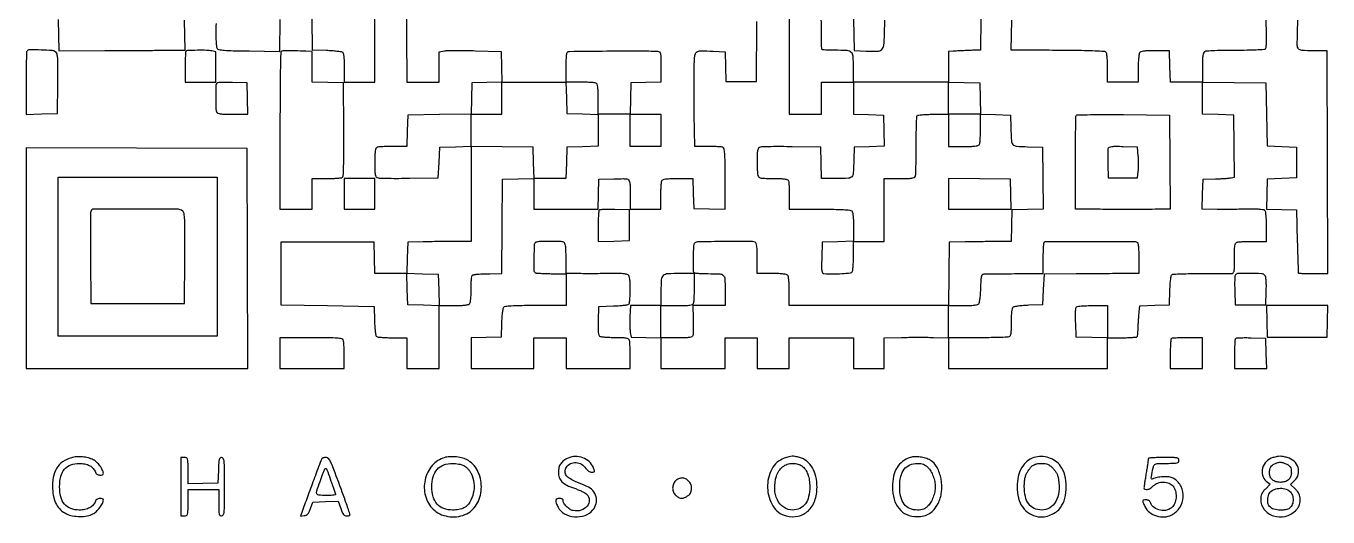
# Model space of a CAD drawing. Extents: x 179 to 1071, y 112 to 1107.
# Drawn here: x 179 to 1071, y 112 to 448 of the extents above; entities that cross this region are included whole.
import ezdxf

# ---------------------------------------------------------------- set-up
doc = ezdxf.new("R2010")
doc.units = 0

msp = doc.modelspace()

# ---------------------------------------------------------------- linework, layer by layer
for points in [[(1028.5, 452.5), (1028.789648, 443.089648, -0.009807), (1028.830999, 439.383588, -0.014489), (1028.709317, 436.134328, -0.010478), (1028.477684, 433.48972, -0.170905), (1028.098579, 432.698579, -0.182987), (1027.175234, 432.282436, -0.003708), (1021.988374, 432.001854, -0.007832), (1015.625477, 431.804784, -0.004265), (1007.808932, 431.751878, 0.00449), (1000.283493, 431.697552, 0.006558), (993.657936, 431.503262, 0.003475), (988.075152, 431.227344, 0.108246), (986.75, 430.857762, 0.157393), (985.835999, 429.916928, 0.074994), (985.31719, 428.291722, 0.034302), (985.061, 425.475379, 0.005535), (985, 419.964816), (985, 410), (974.033832, 410), (963.067663, 410), (962.783832, 420.75), (962.5, 431.5), (952.712919, 431.5, 0.00665), (947.739107, 431.433843, 0.028066), (944.767521, 431.187479, 0.048144), (942.919948, 430.74503, 0.170654), (941.978232, 430, 0.109035), (941.605034, 428.965489, 0.009918), (941.304487, 426.223437, 0.012476), (941.090353, 422.902151, 0.009445), (941.015313, 419.25), (941, 410), (930.5, 410), (920, 410), (920, 419.940983, 0.007587), (919.930843, 424.498597, 0.021357), (919.698219, 427.677283, 0.025729), (919.330486, 429.856029, 0.19692), (918.75, 430.690983, 0.131568), (917.729906, 431.020878, 0.002058), (911.551563, 431.311663, 0.005306), (904.330352, 431.544999, 0.00347), (896, 431.667868, -0.000007), (887.014286, 431.738161, -0.000007), (877.794411, 431.810551, -0.000007), (869.587156, 431.875217, -0.000023), (864.215017, 431.917868), (853.930034, 432), (854.215017, 442.25), (854.5, 452.5)], [(702, 497.027706), (702, 442.513853), (702, 388), (713, 388), (724, 388), (724, 399), (724, 410), (735, 410), (746, 410), (746, 399.034983), (746, 388.069966), (756.25, 387.784983), (766.5, 387.5), (766.783473, 376.785353), (767.066946, 366.070705), (756.783473, 365.785353), (746.5, 365.5), (746.24922, 357, -0.00791), (745.830143, 347.758299, -0.169892), (744.78796, 345.277454, -0.200091), (742.47786, 344.185518, -0.011647), (734.51478, 344), (724.067663, 344), (723.783832, 354.75), (723.5, 365.5), (704, 365.783711, 0.002788), (696.365834, 365.85221, 0.003942), (689.567187, 365.821708, 0.002293), (683.840683, 365.724598, 0.054895), (682.25, 365.514659, 0.130781), (680.989644, 364.824506, 0.150417), (680.320964, 363.632223, 0.04912), (680.050146, 361.274684, 0.004053), (680, 355.087937, 0.005765), (680.060638, 349.828545, 0.031694), (680.305418, 347.003282, 0.065386), (680.772602, 345.380901, 0.201), (681.581787, 344.606989, 0.070701), (682.623534, 344.368294, 0.006434), (685.287222, 344.178303, 0.008233), (688.484808, 344.044336, 0.006352), (691.974799, 344, -0.006824), (696.605148, 343.936805, -0.03479), (699.167248, 343.687898, -0.070258), (700.656877, 343.216173, -0.191652), (701.393011, 342.418213, -0.070946), (701.631778, 341.373807, -0.006338), (701.821697, 338.68135, -0.008159), (701.955669, 335.449196, -0.006277), (702, 331.918213), (702, 323), (722.8, 323, -0.003169), (732.593081, 322.937931, -0.010454), (739.045513, 322.721154, -0.00933), (743.538104, 322.391927, -0.175156), (744.8, 321.8, -0.150842), (745.32772, 320.800954, -0.01939), (745.688563, 318.376818, -0.018512), (745.925628, 315.088767, -0.008739), (746, 310.833832), (746, 301.067663), (735.25, 300.783832), (724.5, 300.5), (724.216168, 289.75, 0.003787), (724.096428, 283.38925, 0.03711), (724.265201, 280.711219, 0.117919), (724.770434, 279.415829, 0.228032), (725.716168, 278.879639, 0.018888), (731.670336, 278.70335, 0.015344), (738.050698, 278.95141, 0.00813), (743.904989, 279.454965, 0.229704), (745.166069, 280.234465, 0.115966), (745.484271, 281.149452, 0.007401), (745.737902, 283.992312, 0.010529), (745.920319, 287.423008, 0.007624), (745.984687, 291.25), (746, 301), (756.5, 301), (767, 301), (767, 322.5), (767, 344), (777.393011, 344, 0.005548), (782.847127, 344.060521, 0.028856), (785.845765, 344.300585, 0.056089), (787.591489, 344.745678, 0.213844), (788.369202, 345.519741, 0.083016), (788.603245, 346.66985, 0.001854), (788.781072, 352.332118, 0.00414), (788.910111, 358.979916, 0.002782), (788.952381, 366.576708, -0.002787), (788.994503, 374.133165, -0.004325), (789.123586, 380.65189, -0.00141), (789.299584, 386.278283, -0.130606), (789.535207, 387.056967, -0.229468), (790.126712, 387.432853, -0.007408), (793.013867, 387.722984, -0.012896), (796.515436, 387.931742, -0.00844), (800.559017, 388), (811, 388), (811, 377), (811, 366), (821.393011, 366, 0.005351), (826.960143, 366.059586, 0.030363), (829.913621, 366.30265, 0.063068), (831.601595, 366.76761, 0.205218), (832.393011, 367.581787, 0.072102), (832.632129, 368.638915, 0.005887), (832.821697, 371.475801, 0.007809), (832.955696, 374.880803, 0.005929), (833, 378.616771), (833, 388.069966), (843.25, 387.784983), (853.5, 387.5), (853.75078, 379, 0.008001), (854.167162, 369.85434, 0.165236), (855.196667, 367.34273, 0.196929), (857.49116, 366.190479, 0.012174), (865.2603, 365.784869), (875.5, 365.5), (875.769789, 344.284032), (876.039577, 323.068065), (865.269789, 322.784032), (854.5, 322.5), (854.216168, 311.75), (853.932337, 301), (843.716168, 300.878498, -0.000018), (839.011865, 300.822715, -0.00001), (833.269749, 300.754941, -0.00001), (827.453221, 300.686515, -0.000016), (822.5, 300.628498), (811.5, 300.5), (811.230498, 278.75), (810.960995, 257), (756.480498, 257), (702, 257), (702, 266.8, 0.008695), (701.925705, 271.071747, 0.018472), (701.688776, 274.369558, 0.019349), (701.328068, 276.799696, 0.150969), (700.8, 277.8, 0.150969), (699.799696, 278.328068, 0.019349), (697.369558, 278.688776, 0.018472), (694.071747, 278.925705, 0.008695), (689.8, 279), (680, 279), (680, 289.393011, 0.005894), (679.937944, 294.656777, 0.026449), (679.702639, 297.728154, 0.045414), (679.288247, 299.580275, 0.227168), (678.577112, 300.332036, 0.092529), (675.01822, 300.986539, 0.002049), (657.466659, 300.867946, 0.001242), (639.366732, 300.626522, 0.17086), (637.361013, 299.884651, 0.209915), (636.372278, 297.910157, 0.008129), (636.08709, 289.567723, 0.007343), (636.059945, 281.158806, 0.256877), (636.995832, 279.502576, 0.115942), (637.716446, 279.261593, 0.006322), (640.1163, 279.071063, 0.009555), (643.003022, 278.933918, 0.006813), (646.239128, 278.88622, -0.009912), (654.460449, 278.714086, -0.184917), (656.799937, 277.707102, -0.191219), (657.829, 275.407416, -0.01072), (658, 267.432612), (658, 257), (646.939812, 257), (635.879624, 257), (636.005865, 248.25, -0.001027), (636.04936, 244.734939, -0.001212), (636.07562, 241.409375, -0.001058), (636.085045, 238.601305, -0.007648), (636.066053, 237.25, -0.15749), (635.614629, 235.980962, -0.180944), (634.529323, 235.302638, -0.047129), (632.101853, 235.043371, -0.003053), (625, 235), (614, 235), (614, 246), (614, 257), (624.893011, 257, 0.005003), (630.756842, 257.058671, 0.029178), (633.833669, 257.300233, 0.06089), (635.585285, 257.763049, 0.209079), (636.393011, 258.581787, 0.07203), (636.632106, 259.638111, 0.005915), (636.821697, 262.465525, 0.007831), (636.955695, 265.859224, 0.005951), (637, 269.581787), (637, 279), (627.434259, 279, 0.013421), (618.652839, 278.764238, 0.170843), (615.649476, 277.522304, 0.194265), (614.28305, 274.740087, 0.018196), (614, 266.964816), (614, 257), (603.579004, 257), (593.158008, 257), (592.823005, 249.25, 0.007765), (592.734797, 246.062893, 0.007918), (592.746507, 242.895313, 0.007738), (592.842825, 240.145131, 0.032318), (593.033015, 238.5), (593.578029, 235.5), (603.789014, 235.215017), (614, 234.930034), (614, 224.465017), (614, 214), (636, 214), (658, 214), (658, 224.5), (658, 235), (669, 235), (680, 235), (680, 224.5), (680, 214), (691, 214), (702, 214), (702, 224.5), (702, 235), (724, 235), (746, 235), (746, 224.5), (746, 214), (756.5, 214), (767, 214), (767, 224.43946), (767, 234.878919), (778.75, 235.18946, -0.003822), (783.994566, 235.287957, -0.00248), (790.059375, 235.325403, -0.002493), (795.981923, 235.30306, -0.004731), (800.75, 235.216168), (811, 234.932337), (811, 224.466168), (811, 214), (865.5, 214), (920, 214), (920, 224.5), (920, 235), (929.940983, 235, 0.00746), (933.786464, 235.057378, 0.011518), (937.105837, 235.233054, 0.00599), (939.864695, 235.476159, 0.233445), (940.372299, 235.793375, 0.10677), (940.574085, 236.362294, 0.00702), (940.773561, 238.103455, 0.009921), (940.942349, 240.203897, 0.007236), (941.049745, 242.543375, -0.005029), (941.157143, 245.132315, -0.003738), (941.325846, 247.988754, -0.003778), (941.525526, 250.681363, -0.008533), (941.726907, 252.716215), (942.216955, 256.932429), (952.358477, 257.216215), (962.5, 257.5), (962.788805, 267.464966, -0.008416), (962.987076, 271.790426, -0.018954), (963.316526, 275.05615, -0.018924), (963.738947, 277.427478, -0.195608), (964.288805, 278.230394, -0.134951), (965.267295, 278.550002, -0.002653), (970.578586, 278.773852, -0.006148), (976.822542, 278.926984, -0.004062), (984, 278.95641, 0.000341), (991.250894, 278.932183, 0.000479), (997.726562, 278.921168, 0.000282), (1003.186899, 278.920185, 0.00646), (1004.75, 278.940981, 0.150543), (1006.016919, 279.36796, 0.185809), (1006.694457, 280.403322, 0.049738), (1006.955759, 282.713302, 0.003312), (1007, 289.393011, -0.005351), (1007.059586, 294.960143, -0.030363), (1007.30265, 297.913621, -0.063068), (1007.76761, 299.601595, -0.205218), (1008.581787, 300.393011, -0.07203), (1009.638111, 300.632106, -0.005915), (1012.465525, 300.821697, -0.007831), (1015.859224, 300.955695, -0.005951), (1019.581787, 301), (1029, 301), (1028.984687, 310.75, 0.007993), (1028.917412, 314.581548, 0.010939), (1028.726302, 318.026457, 0.007917), (1028.45999, 320.877782, 0.114509), (1028.126581, 321.829429, 0.196609), (1027.220955, 322.472579, 0.032607), (1025.067193, 322.829141, 0.022473), (1021.717902, 323.009962, 0.006044), (1016.391893, 322.99349, -0.001772), (1011.475564, 322.936275, -0.001086), (1005.67828, 322.901944, -0.001088), (999.938622, 322.892906, -0.001939), (995.215017, 322.914061), (984.930034, 323), (985.215017, 333.25), (985.5, 343.5), (994, 343.75078, 0.004883), (997.420749, 343.885152, 0.00568), (1000.669884, 344.081597, 0.005082), (1003.412997, 344.30679, 0.033635), (1004.769818, 344.524806), (1007.039636, 345.048052), (1006.769818, 366.274026), (1006.5, 387.5), (995.75, 387.783832), (985, 388.067663), (985, 399.053334), (985, 410.039005), (1006.75, 409.769502), (1028.5, 409.5), (1029, 388), (1029.5, 366.5), (1039.5, 366), (1049.5, 365.5), (1049.5, 355), (1049.5, 344.5), (1039.5, 344), (1029.5, 343.5), (1029.215407, 333.285365), (1028.930815, 323.07073), (1039.215407, 322.785365), (1049.5, 322.5), (1050.050293, 301, 0.000841), (1050.275652, 292.738752, 0.001379), (1050.497602, 285.742188, 0.000127), (1050.715128, 279.48009, 0.161135), (1050.800293, 279.25, 0.220822), (1051.004844, 279.148119, 0.000736), (1053.880671, 279.073438, 0.003784), (1057.155695, 279.01801, 0.002339), (1061.006247, 279), (1071.012494, 279), (1070.756247, 355.25), (1070.5, 431.5), (1060.704844, 431.5, -0.013476), (1053.2306, 431.701484, -0.207462), (1050.977276, 432.826381, -0.175915), (1050.063646, 435.326274, -0.009205), (1050.204946, 444), (1050.5, 452.5)], [(439.5, 474.5), (439.763853, 442.25), (440.027706, 410), (451.013853, 410), (462, 410), (462, 420.412102), (462, 430.824204), (465.798137, 431.465895, -0.037003), (468.170676, 431.688129, -0.004123), (473.607056, 431.748907, -0.004998), (480.087521, 431.70314, -0.004032), (487.048137, 431.528242), (504.5, 430.948898), (504.783473, 420.509802), (505.066946, 410.070705), (494.783473, 409.785353), (484.5, 409.5), (484.216365, 398.769409), (483.93273, 388.038817), (462.216365, 387.769409), (440.5, 387.5), (440.216168, 376.75), (439.932337, 366), (430.547956, 366, 0.005972), (426.838356, 365.955693, 0.007852), (423.455587, 365.821697, 0.005942), (420.63733, 365.632085, 0.07196), (419.581787, 365.393011, 0.201), (418.772602, 364.619099, 0.065386), (418.305418, 362.996718, 0.031694), (418.060638, 360.171455, 0.005765), (418, 354.912063, 0.004053), (418.050146, 348.725316, 0.04912), (418.320964, 346.367777, 0.150417), (418.989644, 345.175494, 0.130781), (420.25, 344.485341, 0.054895), (421.840683, 344.275402, 0.002293), (427.567187, 344.178292, 0.003942), (434.365834, 344.14779, 0.002788), (442, 344.216289), (461.5, 344.5), (462, 355), (462.5, 365.5), (473.25, 365.783832), (484, 366.067663), (484, 333.533832), (484, 301), (472.75, 300.925726, 0.000756), (467.680609, 300.884593, 0.000467), (461.720312, 300.821651, 0.000468), (455.83123, 300.748444, 0.000842), (451, 300.675726), (440.5, 300.5), (440.216168, 289.75), (439.932337, 279), (429, 279), (418.067663, 279), (417.783832, 289.75), (417.5, 300.5), (385.5, 300.5), (353.5, 300.5), (353.5, 279), (353.5, 257.5), (385.5, 257), (417.5, 256.5), (417.788805, 246.535034, 0.00836), (417.987032, 242.199826, 0.019108), (418.315749, 238.944063, 0.01918), (418.737468, 236.589, 0.199883), (419.288805, 235.800347, 0.117226), (420.172107, 235.495095, 0.006962), (423.008274, 235.252233, 0.010173), (426.426877, 235.077211, 0.007309), (430.25, 235.015313), (440, 235), (440, 224.5), (440, 214), (451, 214), (462, 214), (462, 235.5), (462, 257), (471.8, 257, 0.008695), (476.071747, 257.074295, 0.018472), (479.369558, 257.311224, 0.019349), (481.799696, 257.671932, 0.150969), (482.8, 258.2, 0.149044), (483.322729, 259.181224, 0.019949), (483.685484, 261.522984, 0.019071), (483.924518, 264.676508, 0.009379), (484, 268.7, -0.007108), (484.062636, 273.105901, -0.025896), (484.286703, 275.893387, -0.038354), (484.653148, 277.624007, -0.307542), (485.25, 278.11535, 0.009119), (485.801517, 278.176405, 0.006205), (486.426562, 278.265064, 0.006254), (487.02778, 278.365684, 0.012489), (487.5, 278.463035, -0.04467), (488.200358, 278.56102, -0.002025), (490.625618, 278.671865, -0.003374), (493.508206, 278.772433, -0.002409), (496.736147, 278.847686), (504.972294, 279), (505.236147, 311.25), (505.5, 343.5), (516.25, 343.783832), (527, 344.067663), (527, 333.533832), (527, 323), (548.965017, 323), (570.930034, 323), (571.215017, 333.25), (571.5, 343.5), (581.722245, 343.784677, -0.003488), (588.334543, 343.922669, -0.050684), (590.662172, 343.718733, -0.165802), (591.830539, 343.053969, -0.120322), (592.534088, 341.720206, -0.014931), (592.746531, 340.752221, -0.015552), (592.897539, 339.786309, -0.015411), (592.976104, 338.945432, -0.063258), (592.943422, 338.435529, 0.043569), (592.876339, 337.788254, 0.002158), (592.850897, 335.645124, 0.003471), (592.849335, 333.095394, 0.002501), (592.881579, 330.25), (593, 323), (603.5, 323), (614, 323), (614, 331.918213, -0.006277), (614.044331, 335.449196, -0.008159), (614.178303, 338.68135, -0.006338), (614.368222, 341.373807, -0.070946), (614.606989, 342.418213, -0.204941), (615.397244, 343.232062, -0.063222), (617.080782, 343.697172, -0.030449), (620.025624, 343.940347, -0.005378), (625.572006, 344), (635.930034, 344), (636.215017, 333.75), (636.5, 323.5), (647.25, 323.216168), (658, 322.932337), (658, 343.859179, 0.002101), (657.950229, 355.702003, 0.016231), (657.723852, 361.238589, 0.030886), (657.301606, 364.345507, 0.257356), (656.418213, 365.393011, 0.070786), (655.37554, 365.631731, 0.006401), (652.701889, 365.821697, 0.008207), (649.492326, 365.955666, 0.006326), (645.988133, 366), (637.13984, 366), (636.81992, 387.75, -0.001889), (636.720363, 396.857852, -0.001729), (636.685706, 406.238002, -0.001728), (636.712662, 414.612139, -0.005663), (636.81227, 420.145327, -0.012188), (637.248322, 428.257475, -0.199889), (638.460453, 430.628106, -0.182464), (641.045584, 431.550148, -0.009869), (649.859204, 431.214292), (657.932828, 430.746918), (658.216414, 420.623459), (658.5, 410.5), (669, 410.5), (679.5, 410.5), (679.778022, 451.5, 0.001281)], [(374.769551, 453.365522), (375.039103, 432.231044), (384.769551, 431.835524, -0.006929), (388.587919, 431.627281, -0.009555), (392.008868, 431.327351, -0.00662), (394.846901, 430.985715, -0.106468), (395.75, 430.660985, -0.200997), (396.331606, 429.840721, -0.026002), (396.698973, 427.67557, -0.021483), (396.931155, 424.505891, -0.00754), (397, 419.940983), (397, 410), (407.5, 410), (418, 410), (418, 442.533832), (418, 475.067663)], [(200.932742, 452.960029), (201.216371, 442.230014), (201.5, 431.5), (233, 431.619058, 0.000245), (245.92406, 431.67425, 0.000254), (258.708714, 431.741607, 0.000244), (269.783891, 431.810989, 0.001089), (276.284983, 431.869058), (288.069966, 432), (287.784983, 442.25), (287.5, 452.5)], [(309.315682, 450.197627, 0.035402), (309.070745, 447.679954, 0.006995), (309.015313, 443.143011, 0.009673), (309.087431, 439.728196, 0.012712), (309.292662, 436.617681, 0.010225), (309.580804, 434.050107, 0.108416), (309.937977, 433.066116, 0.216927), (311.126704, 432.288356, 0.018616), (314.82829, 431.861109, 0.013612), (320.844003, 431.557279, 0.002534), (331.903273, 431.356288), (352.961219, 431.080345), (353.23061, 452.790172)], [(833.230112, 453.25), (832.960225, 432), (829.730112, 431.879866, 0.001107), (825.760462, 431.723427, 0.000852), (821.42924, 431.535739, 0.000865), (817.356058, 431.345215, 0.001915), (814.25, 431.182617), (811, 431), (811, 420.533832), (811, 410.067663), (821.75, 409.783832), (832.5, 409.5), (832.783832, 398.75), (833.067663, 388), (822.033832, 388), (811, 388), (811, 399.034389), (811, 410.068778), (789.25, 409.998748, -0.000283), (780.134479, 409.974554, -0.000258), (770.73125, 409.959759, -0.000258), (762.325667, 409.955194, -0.000836), (756.75, 409.964359), (746, 410), (746, 420.024751, 0.016879), (745.741165, 427.689773, 0.192757), (744.455343, 430.362852, 0.172472), (741.611021, 431.565462, 0.012969), (733.099284, 431.842144, -0.003629), (729.883048, 431.886583, -0.005703), (727.121055, 431.976323, -0.001837), (724.742962, 432.089509, -0.18563), (724.444455, 432.222211, -0.19426), (724.178932, 432.847343, -0.00054), (724.022325, 442.148862, -0.003172), (723.924961, 452.494124, -0.002166)], [(745.949707, 453.142435), (746.5, 431.784871), (754.677367, 431.318379, 0.01856), (762.333348, 431.166234, 0.182687), (765.278346, 432.337838, 0.183596), (766.704285, 435.161566, 0.018778), (767.21398, 442.765906), (767.5, 452.5)]]:
    msp.add_lwpolyline(points, format="xyb")
for points in [[(179.666667, 431.333333, 0.189801), (179.3961, 430.711254, 0.001218), (179.195833, 424.585895, 0.004643), (179.048092, 417.538437, 0.002919), (179, 409.299502), (179, 387.932337), (189.75, 388.216168), (200.5, 388.5), (200.754296, 409, 0.002073), (200.852956, 420.948209, 0.01757), (200.686301, 426.317956, 0.038884), (200.252535, 429.311683, 0.180386), (199.313166, 430.75, 0.143383), (196.907412, 431.62949, 0.008995), (189.280927, 431.993331, 0.007458), (181.535771, 432.107706, 0.198873)], [(288.527465, 431.194132, 0.183225), (288.315235, 430.722654, 0.003003), (288.154943, 427.786193, 0.007363), (288.038139, 424.33193, 0.004769), (288, 420.333333), (288, 410), (298.5, 410), (309, 410), (309, 420.420545), (309, 430.841089), (306.25, 431.384429, 0.042934), (302.724363, 431.771145, 0.008543), (296.37883, 431.81143, 0.003636), (289.68507, 431.690863, 0.19235)], [(354.25, 431.270113, 0.310093), (353.546187, 430.311385, 0.00222), (353.257821, 419.802733, 0.004801), (353.052191, 404.449337, 0.000948), (353, 376.916667), (353, 323), (364, 323), (375, 323), (375, 333.5), (375, 344), (384.75, 344.015313, 0.007347), (388.573587, 344.077507, 0.010216), (391.993641, 344.253417, 0.007015), (394.830586, 344.49757, 0.117073), (395.717716, 344.804377, 0.242849), (396.362158, 345.908638, 0.005314), (396.625719, 352.307148, 0.007587), (396.770124, 361.704195, 0.001751), (396.717716, 377.539064), (396.5, 409.5), (385.75, 409.783832), (375, 410.067663), (375, 420.533832), (375, 431), (370.75, 431.180577, 0.00207), (363.492988, 431.458824, 0.007189), (358.798415, 431.55181, 0.008145), (355.594111, 431.517001, 0.077406)], [(611.75, 431.12754, -0.149864), (613.016875, 430.659144, -0.179347), (613.693203, 429.59044, -0.04903), (613.955236, 427.246319, -0.003335), (614, 420.534983), (614, 410.069966), (603.75, 409.784983), (593.5, 409.5), (593.216168, 398.75), (592.932337, 388), (603.466168, 388), (614, 388), (614, 377), (614, 366), (603.5, 366), (593, 366), (593, 377), (593, 388), (582, 388), (571, 388), (571, 377.033832), (571, 366.067663), (560.25, 365.783832), (549.5, 365.5), (549.216168, 354.75), (548.932337, 344), (538, 344), (527.067663, 344), (526.783832, 354.75), (526.5, 365.5), (505.25, 365.769888), (484, 366.039775), (484, 377.019888), (484, 388), (494.5, 388), (505, 388), (505, 399), (505, 410), (527, 410), (549, 410), (549, 419.8, -0.009027), (549.069038, 423.623668, -0.013013), (549.279106, 427.000313, -0.008728), (549.573675, 429.779068, -0.167132), (549.950148, 430.55, -0.196133), (551.269747, 431.104763, -0.000319), (576.900886, 431.360642, -0.002365), (599.810676, 431.466353, -0.014128)], [(309.699448, 409.366114, 0.193916), (309.111482, 407.984389, 0.003642), (309.015721, 399.9762, 0.006249), (309.075827, 392.294411, 0.086738), (309.606989, 389.581787, 0.205485), (310.399526, 388.767294, 0.062919), (312.091792, 388.302479, 0.03028), (315.053621, 388.059521, 0.005326), (320.640821, 388), (331.067663, 388), (330.783832, 398.75), (330.5, 409.5), (320.449448, 409.782781, 0.006672), (316.547259, 409.840477, 0.010046), (313.145783, 409.777033, 0.005301), (310.300668, 409.636532, 0.183378)], [(549.216168, 399.25), (549.5, 388.5), (560.25, 388.216168), (571, 387.932337), (571, 398.359179, 0.005326), (570.940479, 403.946379, 0.03028), (570.697521, 406.908208, 0.062919), (570.232706, 408.600474, 0.205485), (569.418213, 409.393011, 0.0721), (568.361111, 409.632128, 0.005887), (565.524537, 409.821697, 0.007809), (562.119908, 409.955696, 0.00593), (558.384381, 410), (548.932337, 410)], [(962.763853, 355.25), (963.027706, 323), (952.763853, 322.926805, -0.00126), (944.527276, 322.888824, -0.000694), (934.455126, 322.881746, -0.00058), (922.339842, 322.904102, -0.000334), (907.75, 322.957682), (898, 323), (898, 354.833333, -0.002001), (898.049029, 367.086392, -0.003231), (898.199888, 377.515513, -0.000593), (898.402981, 386.698691, -0.192864), (898.680468, 387.347135, -0.194926), (899.328722, 387.621499, -0.000608), (908.434599, 387.750224, -0.003285), (918.778546, 387.815907, -0.002034), (930.930468, 387.763802), (962.5, 387.5)], [(920.44275, 364.711405, 0.081149), (920.248444, 363.774362, 0.00524), (920.158923, 360.981301, 0.007536), (920.137209, 357.634347, 0.00554), (920.210159, 353.924983), (920.5, 344.5), (930.5, 344.5), (940.5, 344.5), (941.08534, 348.886315, 0.022863), (941.269448, 350.99849, 0.010307), (941.326793, 353.780045, 0.01018), (941.266834, 356.724741, 0.013684), (941.08534, 359.386315), (940.5, 365.5), (930.732592, 365.786422, 0.006215), (925.820487, 365.869374, 0.027145), (922.9185, 365.724677, 0.046335), (921.158442, 365.373938, 0.232847)], [(223.453816, 321.740243, 0.089548), (223.261817, 320.729866, 0.000598), (223.19019, 311.747155, 0.00234), (223.168607, 301.460077, 0.00149), (223.235201, 289.490243), (223.5, 258.5), (255.5, 258.5), (287.5, 258.5), (287.765726, 289.5, 0.001225), (287.879013, 308.006621, 0.012082), (287.71941, 315.793845, 0.024457), (287.315418, 320.099227, 0.201729), (286.324597, 321.75, 0.157681), (282.495237, 323.016106, 0.001671), (254.221233, 323.106234, 0.001077), (225.335041, 323.03952, 0.309316)], [(571.699448, 322.366114, 0.177529), (571.419756, 321.762646, 0.004871), (571.205463, 318.826775, 0.009484), (571.050667, 315.323038, 0.006296), (571, 311.299502), (571, 300.932337), (581.75, 301.216168), (592.5, 301.5), (592.5, 312), (592.5, 322.5), (582.449448, 322.782781, 0.006672), (578.547259, 322.840477, 0.010046), (575.145783, 322.777033, 0.005301), (572.300668, 322.636532, 0.183378)], [(528.25, 300.337719, 0.294309), (527.231787, 298.895714, 0.006645), (526.97479, 290.057609, 0.007041), (526.959834, 281.249007, 0.256631), (527.921915, 279.548259, 0.11948), (528.628529, 279.317429, 0.004153), (531.533455, 279.114902, 0.007538), (534.993522, 278.954844, 0.005174), (538.921915, 278.873109), (549, 278.767734), (549, 267.883867), (549, 257), (528.122445, 257, 0.002819), (517.697756, 256.941217, 0.01201), (511.473391, 256.721423, 0.013418), (507.41079, 256.370556, 0.193639), (506.162563, 255.695876, 0.131421), (505.722996, 254.740901, 0.010763), (505.312947, 252.000112, 0.013854), (504.980158, 248.65896, 0.010217), (504.790118, 244.945876), (504.5, 235.5), (494.25, 235.215017), (484, 234.930034), (484, 224.465017), (484, 214), (505.5, 214), (527, 214), (527, 224.5), (527, 235), (538, 235), (549, 235), (549, 224.5), (549, 214), (571, 214), (593, 214), (593, 222.918213, 0.006277), (592.955669, 226.449196, 0.008159), (592.821697, 229.68135, 0.006338), (592.631778, 232.373807, 0.070946), (592.393011, 233.418213, 0.194682), (591.644645, 234.219983, 0.068336), (590.110608, 234.692539, 0.033702), (587.463534, 234.944731, 0.006483), (582.643011, 235.015313, -0.008261), (579.047029, 235.080753, -0.011234), (575.807342, 235.266219, -0.008287), (573.127797, 235.524864, -0.113628), (572.211769, 235.847958, -0.19692), (571.604266, 236.705135, -0.033714), (571.278982, 238.717063, -0.023663), (571.138177, 241.804805, -0.006827), (571.211769, 246.582645), (571.5, 256.5), (581.464966, 256.788805, 0.00836), (585.800174, 256.987032, 0.019108), (589.055937, 257.315749, 0.01918), (591.411, 257.737468, 0.199883), (592.199653, 258.288805, 0.113851), (592.503988, 259.150815, 0.008261), (592.747767, 261.678556, 0.011219), (592.922719, 264.73462, 0.008244), (592.984687, 268.127555, 0.008686), (592.919055, 272.335234, 0.028411), (592.669618, 275.106243, 0.043374), (592.232241, 276.947058, 0.140439), (591.530914, 277.974344, 0.130772), (590.358379, 278.515866, 0.021773), (587.874158, 278.838241, 0.018684), (584.425844, 279.004389, 0.007851), (579.780914, 278.981535, -0.002504), (575.102848, 278.908486, -0.001473), (569.509081, 278.865636, -0.001473), (563.918242, 278.855752, -0.002516), (559.25, 278.884747), (549, 279), (549, 289.393011, 0.005351), (548.940414, 294.960143, 0.030363), (548.69735, 297.913621, 0.063068), (548.23239, 299.601595, 0.205218), (547.418213, 300.393011, 0.08728), (545.058163, 300.8525, 0.005264), (537.809578, 300.907903, 0.005152), (530.548962, 300.812147, 0.090253)], [(940.5, 300.234687, -0.205709), (940.899526, 299.555004, -0.008718), (941.207694, 296.718379, -0.013689), (941.427943, 293.249169, -0.009006), (941.5, 289.249187), (941.5, 278.998375), (931, 278.93878, 0.000384), (925.512826, 278.903423, 0.000114), (917.121875, 278.840998, 0.000114), (907.692912, 278.766548, 0.000123), (898.5, 278.689593), (876.5, 278.5), (876, 268), (875.5, 257.5), (866.054124, 257.209882, 0.010217), (862.34104, 257.019842, 0.013854), (858.999888, 256.687053, 0.010763), (856.259099, 256.277004, 0.131421), (855.304124, 255.837437, 0.160543), (854.70311, 254.878173, 0.029015), (854.314356, 252.781358, 0.022826), (854.072614, 249.753213, 0.008505), (854, 245.484544, -0.006325), (853.937985, 240.582498, -0.033385), (853.690975, 237.906532, -0.068138), (853.221211, 236.359783, -0.195813), (852.418213, 235.606989, -0.082815), (851.224124, 235.363499, -0.001919), (845.4501, 235.178303, -0.004216), (838.665423, 235.044003, -0.00284), (830.918213, 235), (811, 235), (811, 246), (811, 257), (820.877555, 257, 0.00775), (825.465038, 257.07111, 0.021862), (828.661716, 257.310401, 0.027915), (830.855494, 257.69658, 0.163434), (831.837437, 258.304124, 0.131421), (832.277004, 259.259099, 0.010763), (832.687053, 261.999888, 0.013854), (833.019842, 265.34104, 0.010217), (833.209882, 269.054124, -0.006165), (833.420797, 273.952188, -0.03235), (833.743407, 276.626743, -0.067579), (834.233403, 278.10698, -0.26245), (835, 278.63465, -0.019076), (836.11052, 278.691758, -0.000367), (841.860938, 278.763631, -0.000887), (848.572988, 278.83069, -0.000594), (856.25, 278.88465), (876, 279), (876, 289.333333, -0.006022), (876.048276, 293.341612, -0.009111), (876.195833, 296.827083, -0.004516), (876.399803, 299.754503, -0.178563), (876.666667, 300.333333, -0.198958), (878.26812, 300.996512, -0.000342), (908.457896, 300.970528, -0.000409), (938.482982, 300.899539, -0.15893)], [(1007.428774, 277.674983, 0.081654), (1007.239658, 276.758353, 0.005045), (1007.154817, 273.970602, 0.007376), (1007.136178, 270.631743, 0.005394), (1007.210159, 266.924983), (1007.5, 257.5), (1018, 257.5), (1028.5, 257.5), (1028.788859, 266.850715, 0.009044), (1028.84141, 270.957683, 0.018924), (1028.703614, 274.150171, 0.020746), (1028.412685, 276.513859, 0.132968), (1027.916414, 277.600715, 0.207901), (1025.464692, 278.840281, 0.013631), (1017.346439, 279.091101, 0.011899), (1009.165801, 278.926055, 0.298527)], [(920, 245.966168), (920, 234.932337), (909.25, 235.216168), (898.5, 235.5), (898.210159, 244.924983, -0.005394), (898.136178, 248.631743, -0.007376), (898.154817, 251.970602, -0.005045), (898.239658, 254.758353, -0.081654), (898.428774, 255.674983, -0.241018), (899.150647, 256.322788, -0.034741), (901.157558, 256.706476, -0.023677), (904.342601, 256.936534, -0.00619), (909.468615, 257), (920, 257)], [(353, 224.5), (353, 214), (375, 214), (397, 214), (397, 222.918213, 0.006277), (396.955669, 226.449196, 0.008159), (396.821697, 229.68135, 0.006338), (396.631778, 232.373807, 0.070946), (396.393011, 233.418213, 0.258697), (395.337463, 234.303854, 0.030015), (392.164693, 234.724422, 0.015901), (386.514173, 234.950434, 0.002045), (374.393011, 235), (353, 235)], [(963.666667, 234.333333, 0.177413), (963.400114, 233.758552, 0.004912), (963.195833, 230.973958, 0.009526), (963.048294, 227.649913, 0.006327), (963, 223.833333), (963, 214), (974, 214), (985, 214), (985, 224.5), (985, 235), (974.666667, 235, 0.006022), (970.658388, 234.951724, 0.009111), (967.172917, 234.804167, 0.004516), (964.245497, 234.600197, 0.178563)], [(1007.699448, 234.366114, 0.176241), (1007.420111, 233.767337, 0.005323), (1007.205463, 230.983588, 0.009942), (1007.050687, 227.652202, 0.006636), (1007, 223.833333), (1007, 214), (1018.034983, 214), (1029.069966, 214), (1028.784983, 224.25), (1028.5, 234.5), (1018.449448, 234.782781, 0.006672), (1014.547259, 234.840477, 0.010046), (1011.145783, 234.777033, 0.005301), (1008.300668, 234.636532, 0.183378)], [(210.036535, 152.877046, 0.081197), (204.092932, 149.968946, 0.102564), (199.933523, 145.497917, 0.092989), (197.633661, 139.377587, 0.056174), (197.153962, 131.622213, 0.043647), (197.982441, 125.643458, 0.070307), (199.816383, 120.848637, 0.079368), (202.705836, 117.156983, 0.074468), (206.660762, 114.453416, 0.06822), (210.829866, 113.096111, 0.043226), (215.926753, 112.625288, 0.043636), (220.930066, 113.03397, 0.079911), (224.794223, 114.34978, 0.06837), (227.200769, 116.083189, 0.039093), (229.59798, 118.751621, 0.038678), (231.441693, 121.587678, 0.124674), (231.996262, 123.75, 0.309569), (231.291512, 124.785824, 0.126694), (229.516103, 125.001511, 0.099942), (227.547519, 124.3264, 0.185554), (226.508279, 123.026085, -0.105962), (225.08797, 120.536625, -0.08529), (222.669117, 118.616245, -0.073405), (219.398706, 117.406461, -0.051987), (215.5, 117, -0.088447), (209.650419, 118.042917, -0.129993), (205.396231, 121.025162, -0.115296), (202.846607, 126.028621, -0.060498), (202, 133, -0.060498), (202.846607, 139.971379, -0.115296), (205.396231, 144.974838, -0.129993), (209.650419, 147.957083, -0.088447), (215.5, 149, -0.051987), (219.398706, 148.593539, -0.073405), (222.669117, 147.383755, -0.08529), (225.08797, 145.463375, -0.105962), (226.508279, 142.973915, 0.185554), (227.547519, 141.6736, 0.099942), (229.516103, 140.998489, 0.126694), (231.291512, 141.214176, 0.309569), (231.996262, 142.25, 0.123827), (231.456077, 144.370925, 0.037311), (229.645681, 147.193038, 0.038018), (227.32643, 149.832214, 0.074282), (225.061456, 151.46822, 0.057629), (221.708505, 152.738394, 0.038392), (217.65506, 153.435195, 0.038426), (213.548649, 153.503692, 0.058281)], [(285, 133), (285, 113), (287.5, 113, 0.104331), (288.950811, 113.306062, 0.224677), (289.680556, 114.15, 0.064117), (289.955995, 116.064536, 0.003707), (290, 122), (290, 131), (300.5, 131), (311, 131), (311, 122, 0.004487), (311.049067, 116.532834, 0.050222), (311.305556, 114.375, 0.168559), (311.915397, 113.386209, 0.17273), (313, 113, 0.286287), (314.1449, 113.714064, 0.089188), (314.725, 115.75, 0.023375), (314.960377, 120.192962, 0.001547), (315, 133, 0.001583), (314.959794, 145.701619, 0.022857), (314.725487, 150.200368, 0.083947), (314.159711, 152.283157, 0.292447), (313.038933, 153, 0.178333), (311.977452, 152.608971, 0.154511), (311.345846, 151.597702, 0.04962), (311.012871, 149.431657, 0.005091), (310.788933, 144.25), (310.5, 135.5), (300.25, 135.215017), (290, 134.930034), (290, 143.965017, 0.003684), (289.956076, 149.925856, 0.063889), (289.680824, 151.846502, 0.224551), (288.950864, 152.692806, 0.104705), (287.5, 153), (285, 153)], [(381.618734, 152.192116, 0.049229), (381.120397, 151.174018, 0.000198), (376.687933, 139.26913, 0.00115), (372.309435, 127.411507, 0.001562), (368.414846, 116.685668), (367.043322, 112.871336), (369.644728, 113.185668, 0.078414), (371.015868, 113.575135, 0.103828), (372.053875, 114.348266, 0.071781), (372.943011, 115.704236, 0.021276), (373.898861, 118), (375.551588, 122.5), (384.221126, 122.788136), (392.890664, 123.076271), (394.680051, 118.038136, 0.016274), (395.699172, 115.440068, 0.067928), (396.564227, 114.003496, 0.11715), (397.517717, 113.263638, 0.107073), (398.734719, 113, 0.034722), (399.602363, 113.060325, 0.052869), (400.334574, 113.242982, 0.068923), (400.837758, 113.509912, 0.24086), (401, 113.827171, 0.081602), (400.900318, 114.433886, 0.001079), (399.666816, 118.060567, 0.003064), (398.200897, 122.256234, 0.002003), (396.4615, 127.077171, 0.000956), (389.980257, 144.713005, 0.019784), (387.815525, 149.925004, 0.08014), (386.266934, 152.222142, 0.207321), (384.471592, 153, 0.031689), (383.534038, 152.94052, 0.037329), (382.662722, 152.762684, 0.040616), (381.968319, 152.503569, 0.145741)], [(464.655189, 152.591033, 0.144427), (456.396797, 146.432211, 0.122383), (452.14663, 136.368002, 0.120566), (453.072561, 125.363307, 0.137704), (459.001619, 116.652091, 0.083267), (463.765082, 113.83959, 0.067786), (469.539206, 112.476418, 0.066847), (475.548724, 112.699013, 0.076352), (481, 114.523234, 0.15714), (488.319632, 121.867311, 0.119192), (490.980989, 132.995981, 0.118718), (488.265917, 144.145842, 0.155165), (480.906381, 151.539827, 0.065558), (477.351016, 152.833327, 0.038371), (472.857821, 153.472469, 0.038394), (468.326246, 153.417386, 0.06635)], [(550.5, 152.649726, 0.050439), (547.446528, 150.856707, 0.082194), (545.348891, 148.715097, 0.08771), (544.139354, 146.119214, 0.065358), (543.727273, 142.980183, 0.086061), (544.364329, 139.306396, 0.110596), (546.19139, 136.415976, 0.084014), (549.513964, 134.048123, 0.032583), (554.764359, 131.912027, -0.015662), (557.382851, 130.948562, -0.016453), (559.892485, 129.837453, -0.016316), (561.988219, 128.740177, -0.067713), (563.122194, 127.877806, -0.185074), (564.913754, 123.859444, -0.187307), (563.548738, 119.697725, -0.150108), (559.345886, 116.910714, -0.121835), (553.920197, 116.665961, -0.093453), (551.628065, 117.591476, -0.05475), (549.318403, 119.457357, -0.05591), (547.562617, 121.672696, -0.140535), (547, 123.634859, 0.168371), (546.813561, 124.172818, 0.101284), (546.292172, 124.613486, 0.076532), (545.490336, 124.903496, 0.048608), (544.5, 125, 0.113623), (542.841812, 124.618256, 0.243845), (542.079825, 123.594595, 0.130981), (542.258088, 121.798805, 0.029465), (543.516927, 118.967267, 0.15124), (547.911453, 114.502371, 0.104128), (554.770756, 112.488089, 0.101619), (562.004493, 113.39281, 0.136927), (567.426999, 117.095612, 0.113427), (569.654362, 121.441463, 0.124802), (569.651578, 126.164284, 0.122939), (567.390247, 130.367737, 0.10807), (563.318931, 133.257607, 0.000269), (561.518087, 134.022048, 0.000133), (559.228037, 134.991981, 0.000132), (556.850393, 135.997534, 0.000192), (554.755237, 136.882018, -0.049666), (551.079695, 138.881994, -0.112959), (548.941173, 141.185583, -0.154183), (548.385564, 143.701673, -0.123476), (549.300728, 146.336216, -0.134803), (552.110686, 148.814529, -0.129312), (555.838944, 149.560895, -0.121869), (559.624336, 148.38097, -0.111978), (562.562711, 145.544635, 0.051107), (563.410279, 144.501151, 0.056587), (564.425679, 143.690975, 0.060778), (565.524268, 143.175132, 0.079564), (566.617878, 143, 0.029685), (568.03839, 143.084411, 0.287666), (568.487372, 143.446678, 0.170841), (568.482555, 144.161641, 0.010568), (567.710826, 146.173468, 0.11179), (564.922272, 150.162641, 0.094824), (560.527084, 152.851212, 0.093466), (555.391384, 153.751363, 0.104702)], [(698.5, 152.503716, 0.190637), (689.948869, 145.07431, 0.12855), (687.055648, 132.317519, 0.12912), (690.778644, 119.818339, 0.192696), (699.78926, 113.056746, 0.116714), (707.969309, 112.805894, 0.137845), (714.830208, 116.340187, 0.122881), (719.377412, 123.332215, 0.082331), (720.978038, 132.782119, 0.057337), (720.180141, 139.937374, 0.076938), (717.768307, 145.990315, 0.087556), (713.952516, 150.453, 0.104818), (709.056846, 153.000752, 0.020052), (706.019922, 153.714614, 0.059525), (703.889581, 153.867969, 0.056344), (701.719483, 153.518614, 0.016597)], [(784.913572, 153.088032, 0.085036), (779.636162, 150.344995, 0.094208), (775.789788, 146.08083, 0.083832), (773.477897, 140.272317, 0.05293), (772.705882, 133, 0.065616), (773.831261, 124.461472, 0.106939), (777.161122, 117.989075, 0.12112), (782.515477, 113.989974, 0.100446), (789.505462, 112.571429, 0.056533), (794.214517, 113.105567, 0.081381), (798.089592, 114.690713, 0.080995), (801.269033, 117.436469, 0.055444), (803.912266, 121.418154, 0.092132), (806.286825, 129.331321, 0.072457), (805.956148, 138.293724, 0.076983), (803.188282, 146.239408, 0.139223), (798.451286, 151.168444, 0.058464), (795.385158, 152.507645, 0.038556), (791.624865, 153.340354, 0.03904), (787.887441, 153.575431, 0.073745)], [(869.619302, 152.965577, 0.103791), (864.880689, 150.390624, 0.085403), (861.183932, 145.964093, 0.075144), (858.837242, 140.009431, 0.056409), (858.043924, 133, 0.062624), (859.018944, 125.245842, 0.09016), (861.895708, 118.97328, 0.101787), (866.475277, 114.637316, 0.10194), (872.39206, 112.463916, 0.074884), (876.637757, 112.466627, 0.060174), (881.044152, 113.687699, 0.060716), (884.992508, 115.905667, 0.0799), (887.888555, 118.843491, 0.094199), (890.756118, 125.080698, 0.060787), (891.724042, 132.997047, 0.060795), (890.759951, 140.912516, 0.094312), (887.895341, 147.14698, 0.085873), (884.426714, 150.583131, 0.075428), (879.851299, 152.843169, 0.073795), (874.715203, 153.676787, 0.076272)], [(947.996194, 152.25, -0.035686), (947.954354, 151.703539, -0.000785), (947.559128, 149.076562, -0.001784), (947.080567, 146.003097, -0.001204), (946.513653, 142.5, 0.001884), (945.945934, 138.961416, 0.002592), (945.464168, 135.776563, 0.001653), (945.082094, 133.097133, 0.031102), (945.017459, 132.25, 0.303406), (945.66007, 131.258803, 0.151027), (947.215397, 131.092283, 0.08609), (949.373074, 131.916502, 0.062269), (951.409091, 133.5, -0.108685), (954.54154, 135.502844, -0.090832), (958.439231, 136.176688, -0.094345), (962.1936, 135.423031, -0.130239), (964.92742, 133.365141, -0.097711), (966.537984, 130.207928, -0.073478), (967.045404, 126.333205, -0.073764), (966.410883, 122.492695, -0.100174), (964.697876, 119.435149, -0.146886), (961.017189, 117.082452, -0.113534), (956.238332, 116.838712, -0.115987), (951.911699, 118.69909, -0.157903), (949.458142, 122.131884, 0.092941), (949.044991, 122.901485, 0.085108), (948.369955, 123.497079, 0.077702), (947.477257, 123.872465, 0.060816), (946.432612, 124, 0.037674), (944.686839, 123.868272, 0.323089), (944.159231, 123.350874, 0.146299), (944.282893, 122.328526, 0.008039), (945.634845, 119.357078, 0.118374), (948.721995, 115.529445, 0.08961), (953.531312, 113.039796, 0.087779), (959.00334, 112.358682, 0.106722), (963.980067, 113.703468, 0.129895), (969.508228, 118.699664, 0.129086), (971.863051, 125.786464, 0.130647), (970.422559, 133.050286, 0.134595), (965.573336, 138.543906, 0.107726), (963.008917, 139.525049, 0.038215), (959.06993, 139.818649, 0.038283), (954.927193, 139.49268, 0.065665), (951.608448, 138.516065, -0.053745), (950.562924, 138.181214, -0.365585), (950.121927, 138.421229, -0.129437), (950.03044, 139.220616, -0.008083), (950.411765, 141.588692, -0.014806), (951.45535, 146.596967, -0.178181), (952.530111, 148.21015, -0.149218), (954.472026, 148.884387, -0.009483), (960.567388, 149, 0.004942), (965.656604, 149.050307, 0.053326), (967.695923, 149.309294, 0.173246), (968.63468, 149.918928, 0.164396), (969, 151, 0.193568), (968.560306, 152.093207, 0.15568), (967.4375, 152.702381, 0.043488), (964.966968, 152.953506, 0.003595), (958.5, 153, 0.006697), (954.473699, 152.94607, 0.011124), (951.083257, 152.779687, 0.004879), (948.272833, 152.551431, 0.386404)], [(1033.312913, 152.897522, 0.129902), (1028.920569, 150.264679, 0.124292), (1026.31305, 145.764294, 0.133327), (1026.250029, 140.813235, 0.159288), (1028.75, 136.898162), (1031.5, 134.644208), (1028.25, 131.422104, 0.027954), (1026.612502, 129.606318, 0.064154), (1025.652166, 128.039232, 0.068915), (1025.159535, 126.351785, 0.036625), (1025, 124.176725, 0.172232), (1027.40853, 117.392026, 0.145526), (1033.728089, 113.072853, 0.134319), (1041.799747, 112.721695, 0.141178), (1048.75, 116.555397, 0.027803), (1050.408874, 118.406684, 0.065952), (1051.363417, 119.987135, 0.069425), (1051.845966, 121.710641, 0.033603), (1052, 124, 0.033087), (1051.848024, 126.294087, 0.071127), (1051.369048, 127.996154, 0.06808), (1050.416758, 129.541464, 0.028206), (1048.75, 131.35), (1045.5, 134.5), (1048.25, 137.186226, 0.136109), (1050.706162, 141.411339, 0.14235), (1050.577368, 146.219362, 0.133908), (1047.847298, 150.424645, 0.114964), (1043.204514, 152.959978, 0.018175), (1040.323803, 153.648347, 0.051176), (1038.264636, 153.846531, 0.050966), (1036.203392, 153.622719, 0.01791)], [(387.952549, 136.794157, -0.001968), (389.120487, 133.443172, -0.003005), (390.104811, 130.525952, -0.00107), (390.932366, 128.005722, -0.078946), (391, 127.580039, -0.379776), (390.794224, 127.348196, -0.007498), (389.090625, 127.170386, -0.013882), (386.992245, 127.041722, -0.00837), (384.5, 127, -0.01965), (379.652324, 127.19059, -0.282653), (378.317416, 128.16292, -0.179957), (378.250342, 130.121257, -0.007994), (380.537344, 136.630941, 0.000334), (381.544556, 139.363273, 0.000423), (382.472162, 141.891445, 0.000333), (383.247102, 144.013446, 0.003425), (383.560882, 144.893128, -0.24478), (384.140094, 145.438044, -0.350562), (384.760307, 145.176136, -0.037083), (385.692031, 143.105011, -0.002326)], [(479.039849, 147.479393, -0.059777), (480.31117, 146.615852, -0.029573), (481.706979, 145.248221, -0.028849), (483.005044, 143.639018, -0.037357), (483.990189, 142.019231, -0.093477), (485.863829, 135.631892, -0.076788), (485.477042, 128.522836, -0.082115), (483.056971, 122.310842, -0.140461), (479.039849, 118.520607, -0.049073), (477.574264, 117.936622, -0.021902), (475.5532, 117.447776, -0.021431), (473.352806, 117.11372, -0.027154), (471.29966, 117.003738, -0.086868), (465.210877, 118.074512, -0.124121), (460.686206, 121.132694, -0.115075), (457.931612, 126.17118, -0.067897), (457, 133, -0.067897), (457.931612, 139.82882, -0.115075), (460.686206, 144.867306, -0.124121), (465.210877, 147.925488, -0.086868), (471.29966, 148.996262, -0.027154), (473.352806, 148.88628, -0.021431), (475.5532, 148.552224, -0.021902), (477.574264, 148.063378, -0.049073)], [(710.642039, 147.227764, -0.072277), (712.970527, 144.716966, -0.060895), (714.652071, 141.501168, -0.053575), (715.664366, 137.587543, -0.036532), (716, 133, -0.055398), (715.246634, 126.221293, -0.102759), (712.968004, 121.202159, -0.125573), (709.256271, 118.138777, -0.109137), (704.326725, 117.022236, -0.151662), (698.192702, 118.890866, -0.132146), (693.795518, 123.993309, -0.107831), (691.993856, 131.562044, -0.077644), (693.176033, 140.193209, -0.069667), (694.853292, 143.848398, -0.08375), (697.390334, 146.646944, -0.086813), (700.623992, 148.388672, -0.081732), (704.326725, 148.977764, -0.033422), (706.138907, 148.846792, -0.03285), (707.928207, 148.475422, -0.034959), (709.500698, 147.918802, -0.067264)], [(796.982649, 146.171197, -0.064408), (798.943053, 143.628272, -0.041248), (800.552724, 140.258838, -0.040305), (801.628378, 136.555223, -0.050566), (801.988846, 133, -0.050566), (801.628378, 129.444777, -0.040305), (800.552724, 125.741162, -0.041248), (798.943053, 122.371728, -0.064408), (796.982649, 119.828803, -0.035588), (795.357142, 118.419573, -0.067087), (793.843838, 117.57482, -0.064058), (792.113726, 117.13818, -0.029827), (789.799429, 117, -0.098271), (784.51678, 118.04839, -0.132988), (780.678186, 121.004557, -0.109725), (778.382433, 125.990016, -0.053292), (777.633152, 133, -0.053292), (778.382433, 140.009984, -0.109725), (780.678186, 144.995443, -0.132988), (784.51678, 147.95161, -0.098271), (789.799429, 149, -0.029827), (792.113726, 148.86182, -0.064058), (793.843838, 148.42518, -0.067087), (795.357142, 147.580427, -0.035588)], [(882.510276, 145.689724, -0.033317), (884.091958, 143.881939, -0.046829), (885.227214, 142.065494, -0.046583), (886.008687, 140.061998, -0.0325), (886.52382, 137.689724, -0.063702), (886.70139, 129.477134, -0.102495), (884.574125, 122.833694, -0.128697), (880.435214, 118.56662, -0.138314), (874.85, 117.022236, -0.105676), (869.78233, 118.132507, -0.128833), (866.026012, 121.185689, -0.104915), (863.748335, 126.245592, -0.053677), (863.003738, 133.20034, -0.017951), (863.119663, 136.375737, -0.035434), (863.479691, 138.872192, -0.042119), (864.130509, 140.989182, -0.041276), (865.130319, 142.982316, -0.031083), (867.273677, 146.051604, -0.086982), (869.229695, 147.786364, -0.094862), (871.555164, 148.669215, -0.041616), (874.85, 148.968197, -0.031122), (877.257871, 148.835839, -0.071938), (879.003976, 148.369903, -0.06881), (880.592934, 147.413546, -0.026555)], [(1041.664548, 148.937439, -0.045089), (1043.85263, 147.871182, -0.112924), (1045.122285, 146.643852, -0.106299), (1045.775568, 144.937554, -0.03728), (1045.984687, 142.306704, -0.104125), (1045.45836, 139.745863, -0.11561), (1043.951971, 137.724343, -0.104078), (1041.55915, 136.439482, -0.071464), (1038.5, 136, -0.071464), (1035.44085, 136.439482, -0.104078), (1033.048029, 137.724343, -0.11561), (1031.54164, 139.745863, -0.104125), (1031.015313, 142.306704, -0.036655), (1031.217319, 144.888892, -0.099397), (1031.843211, 146.60624, -0.110161), (1033.037933, 147.84557, -0.051188), (1035.02823, 148.8868, -0.014111), (1037.147299, 149.663902, -0.079074), (1038.33507, 149.862232, -0.078891), (1039.526936, 149.682311, -0.01401)], [(624, 137, 0.106187), (622.537859, 134.737911, 0.095581), (622.060762, 131.985858, 0.095474), (622.641621, 129.251244, 0.105666), (624.188561, 127.038955, 0.046637), (625.964171, 125.669928, 0.110315), (627.527986, 125.109932, 0.108449), (629.198586, 125.263938, 0.044161), (631.315741, 126.149704, 0.04192), (633.137482, 127.313023, 0.094588), (634.225316, 128.528372, 0.09369), (634.794946, 130.066681, 0.040582), (634.984687, 132.25, 0.105857), (634.475491, 134.694568, 0.087488), (632.990171, 136.908996, 0.088692), (630.858897, 138.458119, 0.113382), (628.5, 139, 0.065559), (627.396892, 138.854738, 0.03911), (626.146875, 138.4125, 0.038504), (624.949173, 137.765647, 0.053359)], [(1043.476924, 130.828561, -0.144308), (1045.866213, 128.757538, -0.106417), (1047.099614, 125.46033, -0.101298), (1046.894777, 121.805433, -0.11825), (1045.252066, 118.75, -0.088775), (1044.232393, 117.950423, -0.058646), (1042.840996, 117.409539, -0.043777), (1040.979742, 117.097507, -0.019653), (1038.5, 117, -0.069031), (1033.930414, 117.63391, -0.153972), (1031.028467, 119.54029, -0.160313), (1029.815199, 122.704944, -0.076546), (1030.275368, 127.087487, -0.156481), (1031.998058, 129.787856, -0.104467), (1035.269734, 131.50913, -0.09082), (1039.390547, 131.901786, -0.085554)]]:
    msp.add_lwpolyline(points, format="xyb", close=True)
for points in [[(179, 289.506286), (179, 214), (255.006326, 214), (331.012652, 214), (330.756326, 289.25), (330.5, 364.5), (254.75, 364.756286), (179, 365.012572)], [(310, 290.5), (310, 236), (255.5, 236), (201, 236), (201, 290.5), (201, 345), (255.5, 345), (310, 345)], [(397, 333.5), (397, 323), (407.5, 323), (418, 323), (418, 333.5), (418, 344), (407.5, 344), (397, 344)], [(811, 333.519888), (811, 323), (832.534983, 323), (854.069966, 323), (853.784983, 333.25), (853.5, 343.5), (832.25, 343.769888), (811, 344.039775)], [(461.784178, 267.715822), (462.068357, 256.931643), (451.284178, 257.215822), (440.5, 257.5), (440.215294, 268.336174), (439.930588, 279.172348), (450.715294, 278.836174), (461.5, 278.5)], [(1029.216168, 246.25), (1029.5, 235.5), (1050, 235.5), (1070.5, 235.5), (1070.783832, 246.25), (1071.067663, 257), (1050, 257), (1028.932337, 257)]]:
    msp.add_lwpolyline(points, close=True)

doc.saveas('drawing.dxf')
